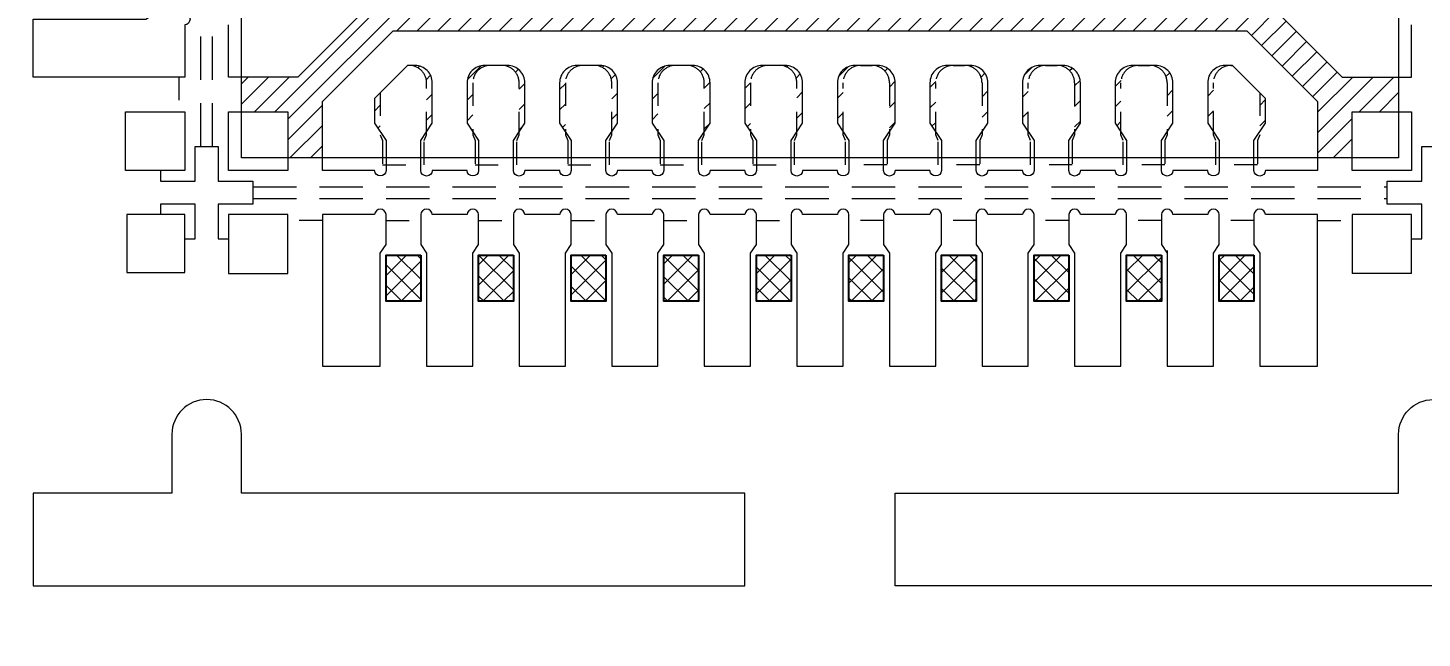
# Model space of a CAD drawing. Extents: x 360 to 479, y -156 to -9.
# Drawn here: x 389.84 to 395.86, y -87.7 to -85.06 of the extents above; entities that cross this region are included whole.
import ezdxf

# ---------------------------------------------------------------- set-up
doc = ezdxf.new("R2010")
doc.units = 0
doc.header["$LTSCALE"] = 5
doc.header["$MEASUREMENT"] = 0
doc.header["$PDMODE"] = 3
doc.linetypes.add('CENTER', pattern=[2, 1.25, -0.25, 0.25, -0.25])
doc.linetypes.add('HIDDEN', pattern=[0.375, 0.25, -0.125])
doc.layers.get('0').update_dxf_attribs({"linetype": 'CONTINUOUS'})
doc.layers.get('Defpoints').update_dxf_attribs({"linetype": 'CONTINUOUS'})
for name, color, linetype in [('1', 7, 'CONTINUOUS'), ('1D', 4, 'CONTINUOUS'), ('ETCH', 4, 'CONTINUOUS'), ('PKG', 2, 'CONTINUOUS'), ('PLATING', 3, 'CONTINUOUS'), ('标注', 4, 'CONTINUOUS')]:
    doc.layers.add(name, color=color, linetype=linetype)
doc.layers.add('标注线', color=3, linetype='CONTINUOUS', lineweight=18)
doc.styles.add('SIMPLEX', font='SIMPLEX')
doc.styles.add('宋体', font='SimSun.ttf')
doc.dimstyles.new('副本Standard', dxfattribs={"dimtxt": 0.05, "dimasz": 0.05, "dimexe": 0.07, "dimexo": 0.07, "dimgap": 0.07, "dimtad": 1, "dimzin": 1, "dimdsep": 46, "dimtxsty": 'SIMPLEX', "dimcen": 0.1, "dimclrd": 256, "dimclre": 256, "dimclrt": 256, "dimadec": 0, "dimazin": 0, "dimtfac": 1, "dimtofl": 0, "dimtmove": 0, "dimatfit": 0, "dimfxl": 1, "dimlwd": -1, "dimlwe": -1, "dimarcsym": 0})

# ---------------------------------------------------------------- blocks, each defined once
blk = doc.blocks.new('*D35')
at = {"layer": 'Defpoints', "color": 0, "transparency": 16777216}
for p in [(3239.5643, -274.4233), (3204.8143, -346.9113), (3206.9959, -355.1343)]:
    blk.add_point(p, dxfattribs=at)
at = {"layer": '标注', "lineweight": 0, "transparency": 16777216}
for p, q in [((3204.8143, -346.9363), (3204.8143, -351.1343)), ((3204.8143, -351.1343), (3206.9959, -353.1343)), ((3206.9959, -353.1343), (3206.9959, -355.1343))]:
    blk.add_line(p, q, dxfattribs=at)
at = {"layer": '标注', "lineweight": 0, "transparency": 16777216, "insert": (3206.9959, -357.2513), "char_height": 1, "attachment_point": 5, "rotation": 90, "style": '宋体'}
blk.add_mtext('34.750', dxfattribs=at)
blk = doc.blocks.new('*D36')
at = {"layer": 'Defpoints', "color": 0, "transparency": 16777216}
for p in [(3204.8213, -274.4233), (3198.5555, -349.3993), (3232.8023, -349.3993)]:
    blk.add_point(p, dxfattribs=at)
at = {"layer": '标注', "lineweight": 0, "transparency": 16777216}
blk.add_line((3232.7773, -349.3993), (3198.5555, -349.3993), dxfattribs=at)
at = {"layer": '标注', "lineweight": 0, "transparency": 16777216, "insert": (3196.4412, -349.3993), "char_height": 1, "attachment_point": 5, "style": '宋体'}
blk.add_mtext('74.976', dxfattribs=at)
blk = doc.blocks.new('*U40')
at = {"layer": '标注线'}
h = blk.add_hatch(dxfattribs=at)
h.set_pattern_fill('ANSI37', color=256, scale=0.5)
h.set_pattern_definition([(45, (-3340.25684, 269.03637), (-0.0441941738, 0.0441941738), []), (135, (-3340.25684, 269.03637), (-0.0441941738, -0.0441941738), [])])
h.paths.add_polyline_path([(0.075, 0.1), (-0.075, 0.1), (-0.075, -0.1), (0.075, -0.1)])
at = {"layer": 'PLATING'}
blk.add_lwpolyline([(0.075, 0.1), (0.075, -0.1), (-0.075, -0.1), (-0.075, 0.1)], close=True, dxfattribs=at)

msp = doc.modelspace()

# ---------------------------------------------------------------- hatches: boundary and pattern name
at = {"layer": 'ETCH', "lineweight": 0}
h = msp.add_hatch(dxfattribs=at)
h.set_pattern_fill('ANSI31', color=256, scale=0.5)
h.set_pattern_definition([(45, (-164.88954, -83.66591), (-0.044194174, 0.044194174), [])])
h.paths.add_polyline_path([(395.2131, -81.2785), (395.5192, -80.9724), (395.7631, -80.9724), (395.7631, -80.8224), (395.5631, -80.8224), (395.5631, -80.6224), (395.4131, -80.6224), (395.4131, -80.8663), (395.107, -81.1724), (391.4192, -81.1724), (391.1131, -80.8663), (391.1131, -80.6224), (390.9631, -80.6224), (390.9631, -80.8224), (390.7631, -80.8224), (390.7631, -80.9724), (391.007, -80.9724), (391.3131, -81.2785), (391.3131, -84.9663), (391.007, -85.2724), (390.7631, -85.2724), (390.7631, -85.4224), (390.9631, -85.4224), (390.9631, -85.6224), (391.1131, -85.6224), (391.1131, -85.3785), (391.4192, -85.0724), (395.107, -85.0724), (395.4131, -85.3785), (395.4131, -85.6224), (395.5631, -85.6224), (395.5631, -85.4224), (395.7631, -85.4224), (395.7631, -85.2724), (395.5192, -85.2724), (395.2131, -84.9663)])
h.paths.add_polyline_path([(391.8631, -81.4224), (394.8881, -81.4224, -0.414214), (394.9631, -81.4974), (394.9631, -84.7474, -0.414214), (394.8881, -84.8224), (391.6381, -84.8224, -0.414214), (391.5631, -84.7474), (391.5631, -81.7224)], flags=16)
h = msp.add_hatch(dxfattribs=at)
h.set_pattern_fill('ANSI31', color=256, scale=0.5)
h.set_pattern_definition([(45, (393.74913, -80.88713), (-0.0441942, 0.0441942), [])])
h.paths.add_polyline_path([(393.7631, -85.5099), (393.7381, -85.4724), (393.7381, -85.2974, -0.414214), (393.8131, -85.2224), (393.8381, -85.2224, 0.414214), (393.7631, -85.2974)])
h.paths.add_polyline_path([(393.9881, -85.4724), (393.9631, -85.5099), (393.9631, -85.2974, 0.414214), (393.8881, -85.2224), (393.9131, -85.2224, -0.414214), (393.9881, -85.2974)])
h.paths.add_polyline_path([(394.1631, -85.5099), (394.1381, -85.4724), (394.1381, -85.2974, -0.414214), (394.2131, -85.2224), (394.2381, -85.2224, 0.414214), (394.1631, -85.2974)])
h.paths.add_polyline_path([(394.3881, -85.4724), (394.3631, -85.5099), (394.3631, -85.2974, 0.414214), (394.2881, -85.2224), (394.3131, -85.2224, -0.414214), (394.3881, -85.2974)])
h.paths.add_polyline_path([(394.5631, -85.5099), (394.5381, -85.4724), (394.5381, -85.2974, -0.414214), (394.6131, -85.2224), (394.6381, -85.2224, 0.414214), (394.5631, -85.2974)])
h.paths.add_polyline_path([(394.7881, -85.4724), (394.7631, -85.5099), (394.7631, -85.2974, 0.414214), (394.6881, -85.2224), (394.7131, -85.2224, -0.414214), (394.7881, -85.2974)])
h.paths.add_polyline_path([(394.9631, -85.5099), (394.9381, -85.4724), (394.9381, -85.2974, -0.414214), (395.0131, -85.2224), (395.0381, -85.2224, 0.414214), (394.9631, -85.2974)])
h.paths.add_polyline_path([(395.1881, -85.4724), (395.1631, -85.5099), (395.1631, -85.3406), (395.1881, -85.3656)])
h.paths.add_polyline_path([(391.3631, -85.5099), (391.3381, -85.4724), (391.3381, -85.3656), (391.3631, -85.3406)])
h.paths.add_polyline_path([(391.5881, -85.4724), (391.5631, -85.5099), (391.5631, -85.2974, 0.414214), (391.4881, -85.2224), (391.5131, -85.2224, -0.414214), (391.5881, -85.2974)])
h.paths.add_polyline_path([(391.7631, -85.5099), (391.7381, -85.4724), (391.7381, -85.2974, -0.414214), (391.8131, -85.2224), (391.8381, -85.2224, 0.414214), (391.7631, -85.2974)])
h.paths.add_polyline_path([(391.9881, -85.4724), (391.9631, -85.5099), (391.9631, -85.2974, 0.414214), (391.8881, -85.2224), (391.9131, -85.2224, -0.414214), (391.9881, -85.2974)])
h.paths.add_polyline_path([(392.1631, -85.5099), (392.1381, -85.4724), (392.1381, -85.2974, -0.414214), (392.2131, -85.2224), (392.2381, -85.2224, 0.414214), (392.1631, -85.2974)])
h.paths.add_polyline_path([(392.3881, -85.4724), (392.3631, -85.5099), (392.3631, -85.2974, 0.414214), (392.2881, -85.2224), (392.3131, -85.2224, -0.414214), (392.3881, -85.2974)])
h.paths.add_polyline_path([(392.5631, -85.5099), (392.5381, -85.4724), (392.5381, -85.2974, -0.414214), (392.6131, -85.2224), (392.6381, -85.2224, 0.414214), (392.5631, -85.2974)])
h.paths.add_polyline_path([(392.7881, -85.4724), (392.7631, -85.5099), (392.7631, -85.2974, 0.414214), (392.6881, -85.2224), (392.7131, -85.2224, -0.414214), (392.7881, -85.2974)])
h.paths.add_polyline_path([(392.9631, -85.5099), (392.9381, -85.4724), (392.9381, -85.2974, -0.414214), (393.0131, -85.2224), (393.0381, -85.2224, 0.414214), (392.9631, -85.2974)])
h.paths.add_polyline_path([(393.1881, -85.4724), (393.1631, -85.5099), (393.1631, -85.2974, 0.414214), (393.0881, -85.2224), (393.1131, -85.2224, -0.414214), (393.1881, -85.2974)])
h.paths.add_polyline_path([(393.3631, -85.5099), (393.3381, -85.4724), (393.3381, -85.2974, -0.414214), (393.4131, -85.2224), (393.4381, -85.2224, 0.414214), (393.3631, -85.2974)])
h.paths.add_polyline_path([(393.5881, -85.4724), (393.5631, -85.5099), (393.5631, -85.2974, 0.414214), (393.4881, -85.2224), (393.5131, -85.2224, -0.414214), (393.5881, -85.2974)])

# ---------------------------------------------------------------- linework, layer by layer
at = {"lineweight": 0}
for points in [[(389.8631, -87.4724), (392.9381, -87.4724), (392.9381, -87.0724), (390.7631, -87.0724), (390.7631, -86.8174, 1), (390.4631, -86.8174), (390.4631, -87.0724), (389.8631, -87.0724)], [(395.7631, -86.8174, -1), (396.0631, -86.8174), (396.0631, -87.0724), (398.2381, -87.0724), (398.2381, -87.4724), (393.5881, -87.4724), (393.5881, -87.0724), (395.7631, -87.0724)]]:
    msp.add_lwpolyline(points, format="xyb", close=True, dxfattribs=at)
at = {"layer": '1', "linetype": 'Continuous', "lineweight": 0}
for p, q in [((390.2631, -85.6774), (390.2631, -85.4224)), ((390.7081, -86.1224), (390.9631, -86.1224)), ((395.8181, -86.1224), (395.5631, -86.1224))]:
    msp.add_line(p, q, dxfattribs=at)
for points in [[(389.8631, -85.2724), (389.8631, -85.0224), (390.3506, -85.0224), (390.3881, -84.9974), (390.5181, -84.9974, -0.926625), (390.5181, -85.0473), (390.5181, -85.2724)], [(391.588, -85.6774, -0.926625), (391.5381, -85.6774), (391.5381, -85.5474), (391.5881, -85.4724), (391.5881, -85.2974, 0.414214), (391.5131, -85.2224), (391.4813, -85.2224), (391.3381, -85.3656), (391.3381, -85.4724), (391.3881, -85.5474), (391.3881, -85.6774, -0.926625), (391.3383, -85.6774), (391.1131, -85.6774), (391.1131, -85.3785), (391.4192, -85.0724), (395.107, -85.0724), (395.4131, -85.3785), (395.4131, -85.6774), (395.188, -85.6774, -0.926625), (395.1381, -85.6774), (395.1381, -85.5474), (395.1881, -85.4724), (395.1881, -85.3656), (395.0449, -85.2224), (395.0131, -85.2224, 0.414214), (394.9381, -85.2974), (394.9381, -85.4724), (394.9881, -85.5474), (394.9881, -85.6774, -0.926625), (394.9383, -85.6774), (394.788, -85.6774, -0.926625), (394.7381, -85.6774), (394.7381, -85.5474), (394.7881, -85.4724), (394.7881, -85.2974, 0.414214), (394.7131, -85.2224), (394.6131, -85.2224, 0.414214), (394.5381, -85.2974), (394.5381, -85.4724), (394.5881, -85.5474), (394.5881, -85.6774, -0.926625), (394.5383, -85.6774), (394.388, -85.6774, -0.926625), (394.3381, -85.6774), (394.3381, -85.5474), (394.3881, -85.4724), (394.3881, -85.2974, 0.414214), (394.3131, -85.2224), (394.2131, -85.2224, 0.414214), (394.1381, -85.2974), (394.1381, -85.4724), (394.1881, -85.5474), (394.1881, -85.6774, -0.926625), (394.1383, -85.6774), (393.988, -85.6774, -0.926625), (393.9381, -85.6774), (393.9381, -85.5474), (393.9881, -85.4724), (393.9881, -85.2974, 0.414214), (393.9131, -85.2224), (393.8131, -85.2224, 0.414214), (393.7381, -85.2974), (393.7381, -85.4724), (393.7881, -85.5474), (393.7881, -85.6774, -0.926625), (393.7383, -85.6774), (393.588, -85.6774, -0.926625), (393.5381, -85.6774), (393.5381, -85.5474), (393.5881, -85.4724), (393.5881, -85.2974, 0.414214), (393.5131, -85.2224), (393.4131, -85.2224, 0.414214), (393.3381, -85.2974), (393.3381, -85.4724), (393.3881, -85.5474), (393.3881, -85.6774, -0.926625), (393.3383, -85.6774), (393.188, -85.6774, -0.926625), (393.1381, -85.6774), (393.1381, -85.5474), (393.1881, -85.4724), (393.1881, -85.2974, 0.414214), (393.1131, -85.2224), (393.0131, -85.2224, 0.414214), (392.9381, -85.2974), (392.9381, -85.4724), (392.9881, -85.5474), (392.9881, -85.6774, -0.926625), (392.9383, -85.6774), (392.788, -85.6774, -0.926625), (392.7381, -85.6774), (392.7381, -85.5474), (392.7881, -85.4724), (392.7881, -85.2974, 0.414214), (392.7131, -85.2224), (392.6131, -85.2224, 0.414214), (392.5381, -85.2974), (392.5381, -85.4724), (392.5881, -85.5474), (392.5881, -85.6774, -0.926625), (392.5383, -85.6774), (392.388, -85.6774, -0.926625), (392.3381, -85.6774), (392.3381, -85.5474), (392.3881, -85.4724), (392.3881, -85.2974, 0.414214), (392.3131, -85.2224), (392.2131, -85.2224, 0.414214), (392.1381, -85.2974), (392.1381, -85.4724), (392.1881, -85.5474), (392.1881, -85.6774, -0.926625), (392.1383, -85.6774), (391.988, -85.6774, -0.926625), (391.9381, -85.6774), (391.9381, -85.5474), (391.9881, -85.4724), (391.9881, -85.2974, 0.414214), (391.9131, -85.2224), (391.8131, -85.2224, 0.414214), (391.7381, -85.2974), (391.7381, -85.4724), (391.7881, -85.5474), (391.7881, -85.6774, -0.926625), (391.7383, -85.6774)], [(391.1131, -86.5224), (391.3631, -86.5224), (391.3631, -86.0349), (391.3881, -85.9974), (391.3881, -85.8674, 0.926625), (391.3383, -85.8674), (391.1131, -85.8674)], [(391.7881, -85.9974), (391.7881, -85.8674, 0.926625), (391.7383, -85.8674), (391.588, -85.8674, 0.926625), (391.5381, -85.8674), (391.5381, -85.9974), (391.5631, -86.0349), (391.5631, -86.5224), (391.7631, -86.5224), (391.7631, -86.0349)], [(392.1631, -86.5224), (392.1631, -86.0349), (392.1881, -85.9974), (392.1881, -85.8674, 0.926625), (392.1383, -85.8674), (391.988, -85.8674, 0.926625), (391.9381, -85.8674), (391.9381, -85.9974), (391.9631, -86.0349), (391.9631, -86.5224), (392.1381, -86.5224)], [(392.5631, -86.5224), (392.5631, -86.0349), (392.5881, -85.9974), (392.5881, -85.8674, 0.926625), (392.5383, -85.8674), (392.388, -85.8674, 0.926625), (392.3381, -85.8674), (392.3381, -85.9974), (392.3631, -86.0349), (392.3631, -86.5224)], [(393.3631, -86.5224), (393.3631, -86.0349), (393.3881, -85.9974), (393.3881, -85.8674, 0.926625), (393.3383, -85.8674), (393.188, -85.8674, 0.926625), (393.1381, -85.8674), (393.1381, -85.9974), (393.1631, -86.0349), (393.1631, -86.5224)], [(393.7631, -86.5224), (393.7631, -86.0349), (393.7881, -85.9974), (393.7881, -85.8674, 0.926625), (393.7383, -85.8674), (393.588, -85.8674, 0.926625), (393.5381, -85.8674), (393.5381, -85.9974), (393.5631, -86.0349), (393.5631, -86.5224)], [(394.1631, -86.5224), (394.1631, -86.0349), (394.1881, -85.9974), (394.1881, -85.8674, 0.926625), (394.1383, -85.8674), (393.988, -85.8674, 0.926625), (393.9381, -85.8674), (393.9381, -85.9974), (393.9631, -86.0349), (393.9631, -86.5224)], [(394.5631, -86.5224), (394.5631, -86.0349), (394.5881, -85.9974), (394.5881, -85.8674, 0.926625), (394.5383, -85.8674), (394.388, -85.8674, 0.926625), (394.3381, -85.8674), (394.3381, -85.9974), (394.3631, -86.0349), (394.3631, -86.5224)], [(395.4131, -86.5224), (395.4131, -85.8674), (395.188, -85.8674, 0.926625), (395.1381, -85.8674), (395.1381, -85.9974), (395.1631, -86.0349), (395.1631, -86.5224)]]:
    msp.add_lwpolyline(points, format="xyb", close=True, dxfattribs=at)
for points in [[(391.3131, -84.9663), (391.007, -85.2724), (390.7081, -85.2724), (390.7081, -85.0473, -0.926625)], [(392.7631, -86.5224), (392.9631, -86.5224), (392.9631, -86.0349), (392.9881, -85.9974), (392.9881, -85.8674, 0.926625), (392.9383, -85.8674), (392.788, -85.8674, 0.926625), (392.7381, -85.8674), (392.7381, -85.9974), (392.7631, -86.0349), (392.7631, -86.5224), (392.7881, -86.5224)], [(394.7631, -86.0224), (394.7631, -86.5224), (394.9631, -86.5224), (394.9631, -86.0349), (394.9881, -85.9974), (394.9881, -85.8674, 0.926625), (394.9383, -85.8674), (394.788, -85.8674, 0.926625), (394.7381, -85.8674), (394.7381, -85.9974), (394.7631, -86.0349)]]:
    msp.add_lwpolyline(points, format="xyb", dxfattribs=at)
at = {"layer": '1', "lineweight": 0}
msp.add_lwpolyline([(395.2131, -84.9663), (395.5192, -85.2724), (395.8181, -85.2724), (395.8181, -85.0473, 0.926625)], format="xyb", dxfattribs=at)
for points in [[(390.2631, -85.4224), (390.5181, -85.4224), (390.5181, -85.6774), (390.2631, -85.6774)], [(390.9631, -86.1224), (390.9631, -85.8674), (390.7081, -85.8674), (390.7081, -86.1224)], [(395.8181, -86.1224), (395.8181, -85.8674), (395.5631, -85.8674), (395.5631, -86.1224)]]:
    msp.add_lwpolyline(points, dxfattribs=at)
at = {"layer": '1', "linetype": 'Continuous', "lineweight": 0}
for points in [[(390.9631, -85.6774), (390.7081, -85.6774), (390.7081, -85.4224), (390.9631, -85.4224)], [(395.8181, -85.4224), (395.8181, -85.6774), (395.5631, -85.6774), (395.5631, -85.4224)]]:
    msp.add_lwpolyline(points, close=True, dxfattribs=at)
at = {"layer": '1', "lineweight": 0}
msp.add_lwpolyline([(390.2681, -86.1174), (390.5181, -86.1174), (390.5181, -85.8674), (390.2681, -85.8674)], close=True, dxfattribs=at)
at = {"layer": '1D', "linetype": 'HIDDEN', "lineweight": 5, "ltscale": 0.15}
for p, q in [((390.5881, -85.5724), (390.5881, -80.6724)), ((390.6381, -85.5724), (390.6381, -80.6724)), ((390.8131, -85.7474), (395.7131, -85.7474)), ((390.8131, -85.7974), (395.7131, -85.7974))]:
    msp.add_line(p, q, dxfattribs=at)
at = {"layer": '1D', "linetype": 'HIDDEN', "lineweight": 0, "ltscale": 0.05}
for p, q in [((391.3881, -85.8924), (391.5381, -85.8924)), ((391.7881, -85.8924), (391.9381, -85.8924)), ((392.1881, -85.8924), (392.3381, -85.8924)), ((392.5881, -85.8924), (392.7381, -85.8924)), ((392.9881, -85.8924), (393.1381, -85.8924)), ((393.5381, -85.8924), (393.3881, -85.8924)), ((393.9381, -85.8924), (393.7881, -85.8924)), ((394.3381, -85.8924), (394.1881, -85.8924)), ((394.7381, -85.8924), (394.5881, -85.8924)), ((395.1381, -85.8924), (394.9881, -85.8924))]:
    msp.add_line(p, q, dxfattribs=at)
for points in [[(391.3731, -85.6524), (391.5531, -85.6524), (391.5531, -85.5474), (391.5631, -85.5224), (391.5631, -85.2974, 0.414214), (391.4881, -85.2224), (391.4813, -85.2224), (391.3631, -85.3406), (391.3631, -85.5224), (391.3731, -85.5474)], [(391.7731, -85.6524), (391.9531, -85.6524), (391.9531, -85.5474), (391.9631, -85.5224), (391.9631, -85.2974, 0.414214), (391.8881, -85.2224), (391.8381, -85.2224, 0.414214), (391.7631, -85.2974), (391.7631, -85.5224), (391.7731, -85.5474)], [(392.1731, -85.6524), (392.3531, -85.6524), (392.3531, -85.5474), (392.3631, -85.5224), (392.3631, -85.2974, 0.414214), (392.2881, -85.2224), (392.2381, -85.2224, 0.414214), (392.1631, -85.2974), (392.1631, -85.5224), (392.1731, -85.5474)], [(392.5731, -85.6524), (392.7531, -85.6524), (392.7531, -85.5474), (392.7631, -85.5224), (392.7631, -85.2974, 0.414214), (392.6881, -85.2224), (392.6381, -85.2224, 0.414214), (392.5631, -85.2974), (392.5631, -85.5224), (392.5731, -85.5474)], [(392.9731, -85.6524), (393.1531, -85.6524), (393.1531, -85.5474), (393.1631, -85.5224), (393.1631, -85.2974, 0.414214), (393.0881, -85.2224), (393.0381, -85.2224, 0.414214), (392.9631, -85.2974), (392.9631, -85.5224), (392.9731, -85.5474)], [(393.3731, -85.6524), (393.3731, -85.5474), (393.3631, -85.5224), (393.3631, -85.2974, -0.414214), (393.4381, -85.2224), (393.4881, -85.2224, -0.414214), (393.5631, -85.2974), (393.5631, -85.5224), (393.5531, -85.5474), (393.5531, -85.6524)], [(393.7731, -85.6524), (393.7731, -85.5474), (393.7631, -85.5224), (393.7631, -85.2974, -0.414214), (393.8381, -85.2224), (393.8881, -85.2224, -0.414214), (393.9631, -85.2974), (393.9631, -85.5224), (393.9531, -85.5474), (393.9531, -85.6524)], [(394.1731, -85.6524), (394.1731, -85.5474), (394.1631, -85.5224), (394.1631, -85.2974, -0.414214), (394.2381, -85.2224), (394.2881, -85.2224, -0.414214), (394.3631, -85.2974), (394.3631, -85.5224), (394.3531, -85.5474), (394.3531, -85.6524)], [(394.5731, -85.6524), (394.5731, -85.5474), (394.5631, -85.5224), (394.5631, -85.2974, -0.414214), (394.6381, -85.2224), (394.6881, -85.2224, -0.414214), (394.7631, -85.2974), (394.7631, -85.5224), (394.7531, -85.5474), (394.7531, -85.6524)], [(394.9731, -85.6524), (394.9731, -85.5474), (394.9631, -85.5224), (394.9631, -85.2974, -0.414214), (395.0381, -85.2224), (395.0449, -85.2224), (395.1631, -85.3406), (395.1631, -85.5224), (395.1531, -85.5474), (395.1531, -85.6524)]]:
    msp.add_lwpolyline(points, format="xyb", close=True, dxfattribs=at)
at = {"layer": '1D', "linetype": 'HIDDEN', "lineweight": 0, "ltscale": 0.08}
for points in [[(390.4931, -85.2724), (390.4931, -85.4224)], [(391.1131, -85.8924), (390.9631, -85.8924)], [(395.4131, -85.8924), (395.5631, -85.8924)]]:
    msp.add_lwpolyline(points, dxfattribs=at)
at = {"layer": '1D', "linetype": 'HIDDEN', "lineweight": 5, "ltscale": 0.15}
for points in [[(390.4131, -85.6774), (390.4131, -85.7224), (390.5631, -85.7224), (390.5631, -85.5724), (390.6631, -85.5724), (390.6631, -85.7224), (390.8131, -85.7224), (390.8131, -85.8224), (390.6631, -85.8224), (390.6631, -85.9724), (390.7081, -85.9724)], [(395.8181, -85.9724), (395.8631, -85.9724), (395.8631, -85.8224), (395.7131, -85.8224), (395.7131, -85.7224), (395.8631, -85.7224), (395.8631, -85.5724), (395.9631, -85.5724), (395.9631, -85.7224), (396.1131, -85.7224), (396.1131, -85.8224), (395.9631, -85.8224), (395.9631, -85.9724), (396.0081, -85.9724)], [(390.5181, -85.9724), (390.5631, -85.9724), (390.5631, -85.8224), (390.4131, -85.8224), (390.4131, -85.8674)]]:
    msp.add_lwpolyline(points, dxfattribs=at)
at = {"layer": 'PKG', "linetype": 'Continuous', "lineweight": 0}
msp.add_lwpolyline([(390.7631, -85.6224), (390.7631, -80.6224), (395.7631, -80.6224), (395.7631, -85.6224)], close=True, dxfattribs=at)
at = {"layer": '标注', "color": 2, "linetype": 'CENTER', "lineweight": 0, "ltscale": 2}
msp.add_circle((386.1328, -90.8523), 4.2763, dxfattribs=at)

# ---------------------------------------------------------------- block references
at = {"layer": 'ETCH', "color": 0, "linetype": 'ByBlock', "lineweight": 0}
for p in [(391.4631, -86.1424), (391.8631, -86.1424), (392.2631, -86.1424), (392.6631, -86.1424), (393.0631, -86.1424), (393.4631, -86.1424), (393.8631, -86.1424), (394.2631, -86.1424), (394.6631, -86.1424), (395.0631, -86.1424)]:
    msp.add_blockref('*U40', p, dxfattribs=at)

# ---------------------------------------------------------------- dimensions: what is measured, and where the dimension line sits
at = {"layer": '标注', "lineweight": 0}
for feature_location, offset, dtype, origin, picture, middle in [((415.5011, -91.4604), (-34.2469, 0), 0, (387.5201, -16.4844), '*D36', (379.14, -91.4604)), ((387.5131, -88.9724), (2.1816, -8.223), 1, (422.2631, -16.4844), '*D35', (389.6947, -99.3124))]:
    dim = msp.add_ordinate_dim(feature_location=feature_location, offset=offset, dtype=dtype, origin=origin, dimstyle='副本Standard', override={"dimtxt": 1, "dimasz": 1, "dimexo": 0.025, "dimgap": 0.05, "dimtad": 0, "dimdec": 3, "dimtxsty": '宋体', "dimlwe": 0}, dxfattribs=at)
    dim.commit()
    dim.dimension.update_dxf_attribs({"geometry": picture, "text_midpoint": middle, "insert": (-2817.3012, 257.9389)})

doc.saveas('drawing.dxf')
